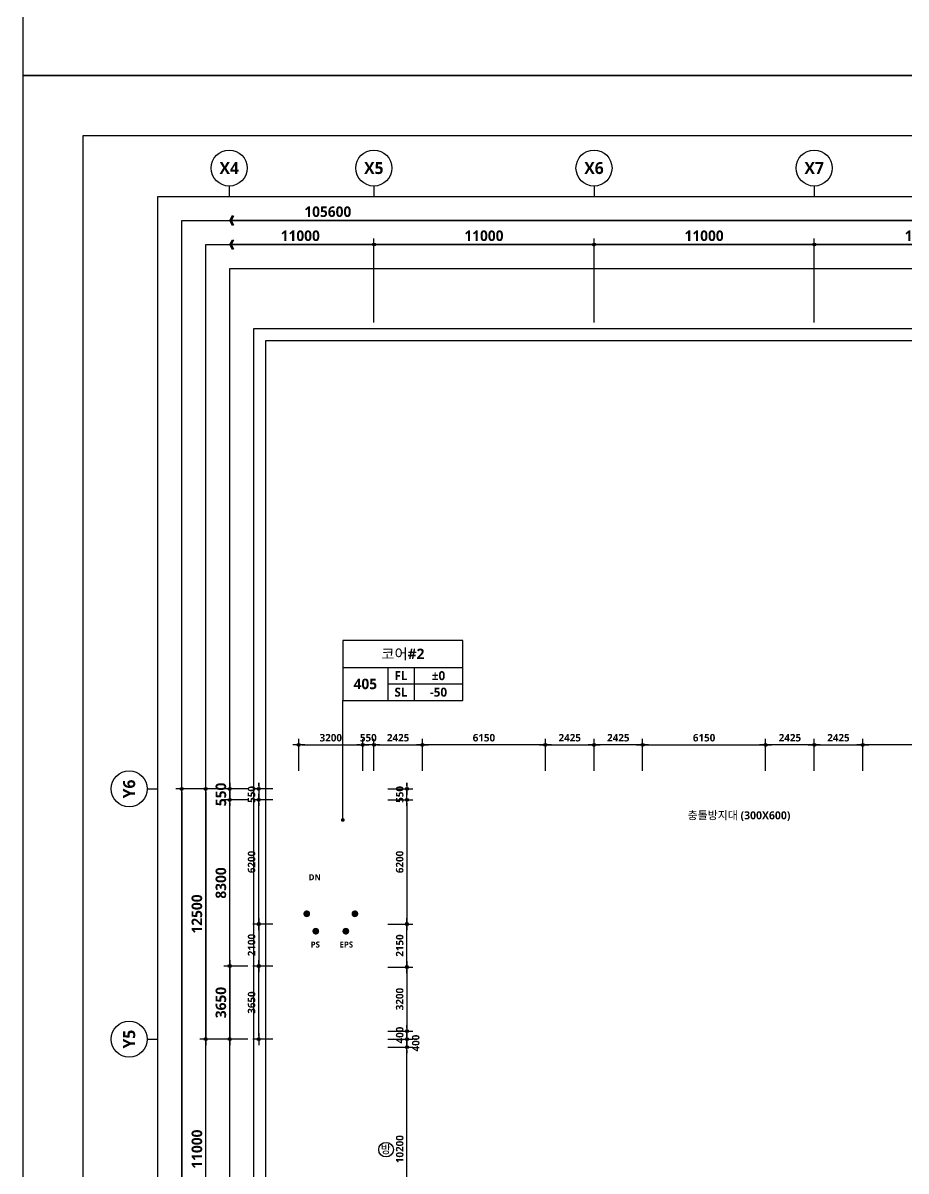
# Model space of a CAD drawing. Header units: millimetres. Extents: x -63924 to 190228206, y 0 to 456875599.
# Drawn here: x 89100 to 133219, y 701257 to 758624 of the extents above; entities that cross this region are included whole.
import ezdxf
from ezdxf.enums import TextEntityAlignment as Align

# ---------------------------------------------------------------- set-up
doc = ezdxf.new("R2010")
doc.units = ezdxf.units.MM
doc.header["$LTSCALE"] = 150
doc.header["$MEASUREMENT"] = 0
doc.header["$PDSIZE"] = -10
doc.layers.get('0').update_dxf_attribs({"linetype": 'CONTINUOUS'})
doc.layers.get('Defpoints').update_dxf_attribs({"color": 153, "linetype": 'CONTINUOUS'})
for name, color, linetype in [('A-ANNO-DIM', 4, 'CONTINUOUS'), ('A-ANNO-GRA1', 7, 'CONTINUOUS'), ('A-ANNO-LEAD', 4, 'CONTINUOUS'), ('A-ANNO-SYMB', 7, 'CONTINUOUS'), ('A-ANNO-TEXT1', 7, 'CONTINUOUS'), ('A-ANNO-TEXT2', 3, 'CONTINUOUS'), ('A-ANNO-TITL', 7, 'CONTINUOUS'), ('A-FLOR-MARK-ARCH', 1, 'CONTINUOUS'), ('A-ST-AXIS-BUB', 7, 'CONTINUOUS'), ('A-ST-AXIS-DIM', 7, 'CONTINUOUS')]:
    doc.layers.add(name, color=color, linetype=linetype)
for name, color, linetype, plot in [('Defpoint', 161, 'CONTINUOUS', False), ('G(그리드1)', 185, 'CONTINUOUS', False), ('G(그리드2)', 235, 'CONTINUOUS', False)]:
    doc.layers.add(name, color=color, linetype=linetype, plot=plot)
doc.styles.add('2020음성 1차', font='')
doc.styles.add('SH_나눔', font='')
doc.styles.add('SH_대대리576', font='')
doc.styles.add('SH_진천_나눔', font='')
doc.styles.get('2020음성 1차').set_extended_font_data('NanumGothic', bold=True)
doc.styles.get('SH_나눔').set_extended_font_data('NanumGothic', bold=True)
doc.styles.get('SH_대대리576').set_extended_font_data('NanumGothic', bold=True)
doc.styles.get('SH_진천_나눔').set_extended_font_data('NanumGothic', bold=True)
doc.dimstyles.new('SHP 300', dxfattribs={"dimscale": 150, "dimtxt": 3.5, "dimasz": 1, "dimexe": 2, "dimexo": 2, "dimgap": 1, "dimtad": 1, "dimdec": 0, "dimzin": 0, "dimdsep": 46, "dimtxsty": 'SH_대대리576', "dimblk": 'DIMDOT', "dimcen": 0.09, "dimclrt": 3, "dimadec": 0, "dimazin": 1, "dimtfac": 1, "dimtdec": 0, "dimtix": 1, "dimtmove": 2, "dimatfit": 0, "dimldrblk": 'DIMDOT', "dimfxl": 1, "dimtolj": 1, "dimtzin": 0, "dimarcsym": 0})
doc.dimstyles.new('SHP300내부', dxfattribs={"dimscale": 150, "dimtxt": 2.5, "dimasz": 1, "dimexe": 2, "dimexo": 2, "dimgap": 1, "dimtad": 1, "dimdec": 0, "dimzin": 0, "dimdsep": 46, "dimtxsty": 'SH_대대리576', "dimblk": 'DIMDOT', "dimcen": 0.09, "dimclrd": 256, "dimclre": 256, "dimclrt": 3, "dimadec": 0, "dimazin": 1, "dimtfac": 1, "dimtdec": 0, "dimtix": 1, "dimtmove": 2, "dimatfit": 0, "dimldrblk": 'DIMDOT', "dimfxl": 1, "dimtolj": 1, "dimtzin": 0, "dimlwd": -1, "dimlwe": -1, "dimarcsym": 0})

# ---------------------------------------------------------------- blocks, each defined once
blk = doc.blocks.new('A-ST-AXIS-BUB-1')
at = {"layer": 'A-ST-AXIS-BUB'}
blk.add_line((0, 350), (0, 0), dxfattribs=at)
blk.add_circle((0, 950), 600, dxfattribs=at)
blk = doc.blocks.new('DIMDOT')
at = {"color": 0}
blk.add_line((-2, 0), (2, 0), dxfattribs=at)
for radius in [0.5, 0.25]:
    blk.add_circle((0, 0), radius, dxfattribs=at)
blk = doc.blocks.new('*D125')
at = {"layer": 'A-ST-AXIS-DIM', "color": 0, "lineweight": -2, "transparency": 16777216}
for p, q in [((106630, 743650), (106630, 747850)), ((117480, 747550), (106780, 747550)), ((117630, 743650), (117630, 747850))]:
    blk.add_line(p, q, dxfattribs=at)
at = {"layer": 'Defpoints', "color": 0, "transparency": 16777216}
for p in [(106630, 747550), (106630, 743350), (117630, 743350)]:
    blk.add_point(p, dxfattribs=at)
at = {"layer": 'A-ST-AXIS-DIM', "color": 0, "linetype": 'ByBlock', "lineweight": -2, "transparency": 16777216, "xscale": 150, "yscale": 150, "zscale": 150, "rotation": 180}
blk.add_blockref('DIMDOT', (106630, 747550), dxfattribs=at)
at = {"layer": 'A-ST-AXIS-DIM', "color": 0, "linetype": 'ByBlock', "lineweight": -2, "transparency": 16777216, "xscale": 150, "yscale": 150, "zscale": 150}
blk.add_blockref('DIMDOT', (117630, 747550), dxfattribs=at)
at = {"layer": 'A-ST-AXIS-DIM', "color": 3, "transparency": 16777216, "insert": (112130, 747988), "char_height": 525, "attachment_point": 5, "style": 'SH_대대리576'}
blk.add_mtext('\\A1;11000', dxfattribs=at)
blk = doc.blocks.new('*D126')
at = {"layer": 'A-ST-AXIS-DIM', "color": 0, "lineweight": -2, "transparency": 16777216}
for p, q in [((117630, 743650), (117630, 747850)), ((128480, 747550), (117780, 747550)), ((128630, 743650), (128630, 747850))]:
    blk.add_line(p, q, dxfattribs=at)
at = {"layer": 'Defpoints', "color": 0, "transparency": 16777216}
for p in [(117630, 747550), (117630, 743350), (128630, 743350)]:
    blk.add_point(p, dxfattribs=at)
at = {"layer": 'A-ST-AXIS-DIM', "color": 0, "linetype": 'ByBlock', "lineweight": -2, "transparency": 16777216, "xscale": 150, "yscale": 150, "zscale": 150, "rotation": 180}
blk.add_blockref('DIMDOT', (117630, 747550), dxfattribs=at)
at = {"layer": 'A-ST-AXIS-DIM', "color": 0, "linetype": 'ByBlock', "lineweight": -2, "transparency": 16777216, "xscale": 150, "yscale": 150, "zscale": 150}
blk.add_blockref('DIMDOT', (128630, 747550), dxfattribs=at)
at = {"layer": 'A-ST-AXIS-DIM', "color": 3, "transparency": 16777216, "insert": (123130, 747988), "char_height": 525, "attachment_point": 5, "style": 'SH_대대리576'}
blk.add_mtext('\\A1;11000', dxfattribs=at)
blk = doc.blocks.new('*D127')
at = {"layer": 'A-ST-AXIS-DIM', "color": 0, "lineweight": -2, "transparency": 16777216}
for p, q in [((128630, 743650), (128630, 747850)), ((139480, 747550), (128780, 747550)), ((139630, 743650), (139630, 747850))]:
    blk.add_line(p, q, dxfattribs=at)
at = {"layer": 'Defpoints', "color": 0, "transparency": 16777216}
for p in [(128630, 747550), (128630, 743350), (139630, 743350)]:
    blk.add_point(p, dxfattribs=at)
at = {"layer": 'A-ST-AXIS-DIM', "color": 0, "linetype": 'ByBlock', "lineweight": -2, "transparency": 16777216, "xscale": 150, "yscale": 150, "zscale": 150, "rotation": 180}
blk.add_blockref('DIMDOT', (128630, 747550), dxfattribs=at)
at = {"layer": 'A-ST-AXIS-DIM', "color": 0, "linetype": 'ByBlock', "lineweight": -2, "transparency": 16777216, "xscale": 150, "yscale": 150, "zscale": 150}
blk.add_blockref('DIMDOT', (139630, 747550), dxfattribs=at)
at = {"layer": 'A-ST-AXIS-DIM', "color": 3, "transparency": 16777216, "insert": (134130, 747988), "char_height": 525, "attachment_point": 5, "style": 'SH_대대리576'}
blk.add_mtext('\\A1;11000', dxfattribs=at)
blk = doc.blocks.new('*D133')
at = {"layer": 'A-ST-AXIS-DIM', "color": 0, "lineweight": -2, "transparency": 16777216}
for p, q in [((100330, 707850), (97930, 707850)), ((98230, 697000), (98230, 707700)), ((100330, 696850), (97930, 696850))]:
    blk.add_line(p, q, dxfattribs=at)
at = {"layer": 'Defpoints', "color": 0, "transparency": 16777216}
for p in [(98230, 707850), (100630, 707850), (100630, 696850)]:
    blk.add_point(p, dxfattribs=at)
at = {"layer": 'A-ST-AXIS-DIM', "color": 0, "linetype": 'ByBlock', "lineweight": -2, "transparency": 16777216, "xscale": 150, "yscale": 150, "zscale": 150}
for p, rotation in [((98230, 707850), 90), ((98230, 696850), 270)]:
    blk.add_blockref('DIMDOT', p, dxfattribs=dict(at, rotation=rotation))
at = {"layer": 'A-ST-AXIS-DIM', "color": 3, "transparency": 16777216, "insert": (97792, 702350), "char_height": 525, "attachment_point": 5, "rotation": 90, "style": 'SH_대대리576'}
blk.add_mtext('\\A1;11000', dxfattribs=at)
blk = doc.blocks.new('*D134')
at = {"layer": 'A-ST-AXIS-DIM', "color": 0, "lineweight": -2, "transparency": 16777216}
for p, q in [((100330, 720350), (97930, 720350)), ((98230, 720200), (98230, 708000)), ((100330, 707850), (97930, 707850))]:
    blk.add_line(p, q, dxfattribs=at)
at = {"layer": 'Defpoints', "color": 0, "transparency": 16777216}
for p in [(100630, 720350), (98230, 707850), (100630, 707850)]:
    blk.add_point(p, dxfattribs=at)
at = {"layer": 'A-ST-AXIS-DIM', "color": 0, "linetype": 'ByBlock', "lineweight": -2, "transparency": 16777216, "xscale": 150, "yscale": 150, "zscale": 150}
for p, rotation in [((98230, 720350), 90), ((98230, 707850), 270)]:
    blk.add_blockref('DIMDOT', p, dxfattribs=dict(at, rotation=rotation))
at = {"layer": 'A-ST-AXIS-DIM', "color": 3, "transparency": 16777216, "insert": (97791, 714100), "char_height": 525, "attachment_point": 5, "rotation": 90, "style": 'SH_대대리576'}
blk.add_mtext('\\A1;12500', dxfattribs=at)
blk = doc.blocks.new('*D135')
at = {"layer": 'A-ST-AXIS-DIM', "color": 0, "lineweight": -2, "transparency": 16777216}
for p, q in [((100330, 720350), (96730, 720350)), ((97030, 720200), (97030, 663500)), ((100330, 663350), (96730, 663350))]:
    blk.add_line(p, q, dxfattribs=at)
at = {"layer": 'Defpoints', "color": 0, "transparency": 16777216}
for p in [(100630, 720350), (97030, 663350), (100630, 663350)]:
    blk.add_point(p, dxfattribs=at)
at = {"layer": 'A-ST-AXIS-DIM', "color": 0, "linetype": 'ByBlock', "lineweight": -2, "transparency": 16777216, "xscale": 150, "yscale": 150, "zscale": 150}
for p, rotation in [((97030, 720350), 90), ((97030, 663350), 270)]:
    blk.add_blockref('DIMDOT', p, dxfattribs=dict(at, rotation=rotation))
at = {"layer": 'A-ST-AXIS-DIM', "color": 3, "transparency": 16777216, "insert": (96591, 691850), "char_height": 525, "attachment_point": 5, "rotation": 90, "style": 'SH_대대리576'}
blk.add_mtext('\\A1;57000', dxfattribs=at)
blk = doc.blocks.new('*D1482')
at = {"layer": 'A-ANNO-DIM', "transparency": 16777216}
for p, q in [((106080, 721250), (106080, 722850)), ((106630, 721250), (106630, 722850)), ((105930, 722550), (105780, 722550)), ((106630, 722550), (106080, 722550)), ((106780, 722550), (106930, 722550))]:
    blk.add_line(p, q, dxfattribs=at)
at = {"layer": 'Defpoints', "color": 0, "transparency": 16777216}
for p in [(106080, 722550), (106080, 720950), (106630, 720950)]:
    blk.add_point(p, dxfattribs=at)
at = {"layer": 'A-ANNO-DIM', "linetype": 'ByBlock', "transparency": 16777216, "xscale": 150, "yscale": 150, "zscale": 150}
blk.add_blockref('DIMDOT', (106080, 722550), dxfattribs=at)
at = {"layer": 'A-ANNO-DIM', "linetype": 'ByBlock', "transparency": 16777216, "xscale": 150, "yscale": 150, "zscale": 150, "rotation": 180}
blk.add_blockref('DIMDOT', (106630, 722550), dxfattribs=at)
at = {"layer": 'A-ANNO-DIM', "color": 3, "transparency": 16777216, "insert": (106355, 722906), "char_height": 375, "attachment_point": 5, "style": 'SH_대대리576'}
blk.add_mtext('\\A1;550', dxfattribs=at)
blk = doc.blocks.new('*D1483')
at = {"layer": 'A-ANNO-DIM', "transparency": 16777216}
for p, q in [((102880, 721250), (102880, 722850)), ((106080, 721250), (106080, 722850)), ((103030, 722550), (105930, 722550))]:
    blk.add_line(p, q, dxfattribs=at)
at = {"layer": 'Defpoints', "color": 0, "transparency": 16777216}
for p in [(106080, 722550), (102880, 720950), (106080, 720950)]:
    blk.add_point(p, dxfattribs=at)
at = {"layer": 'A-ANNO-DIM', "linetype": 'ByBlock', "transparency": 16777216, "xscale": 150, "yscale": 150, "zscale": 150, "rotation": 180}
blk.add_blockref('DIMDOT', (102880, 722550), dxfattribs=at)
at = {"layer": 'A-ANNO-DIM', "linetype": 'ByBlock', "transparency": 16777216, "xscale": 150, "yscale": 150, "zscale": 150}
blk.add_blockref('DIMDOT', (106080, 722550), dxfattribs=at)
at = {"layer": 'A-ANNO-DIM', "color": 3, "transparency": 16777216, "insert": (104480, 722907), "char_height": 375, "attachment_point": 5, "style": 'SH_대대리576'}
blk.add_mtext('\\A1;3200', dxfattribs=at)
blk = doc.blocks.new('*D1484')
at = {"layer": 'A-ANNO-DIM', "transparency": 16777216}
for p, q in [((101580, 713600), (100580, 713600)), ((100880, 713450), (100880, 711650)), ((101580, 711500), (100580, 711500))]:
    blk.add_line(p, q, dxfattribs=at)
at = {"layer": 'Defpoints', "color": 0, "transparency": 16777216}
for p in [(101880, 713600), (100880, 711500), (101880, 711500)]:
    blk.add_point(p, dxfattribs=at)
at = {"layer": 'A-ANNO-DIM', "linetype": 'ByBlock', "transparency": 16777216, "xscale": 150, "yscale": 150, "zscale": 150}
for p, rotation in [((100880, 713600), 90), ((100880, 711500), 270)]:
    blk.add_blockref('DIMDOT', p, dxfattribs=dict(at, rotation=rotation))
at = {"layer": 'A-ANNO-DIM', "color": 3, "transparency": 16777216, "insert": (100524, 712550), "char_height": 375, "attachment_point": 5, "rotation": 90, "style": 'SH_대대리576'}
blk.add_mtext('\\A1;2100', dxfattribs=at)
blk = doc.blocks.new('*D1485')
at = {"layer": 'A-ANNO-DIM', "transparency": 16777216}
for p, q in [((101580, 719800), (100580, 719800)), ((100880, 713750), (100880, 719650)), ((101580, 713600), (100580, 713600))]:
    blk.add_line(p, q, dxfattribs=at)
at = {"layer": 'Defpoints', "color": 0, "transparency": 16777216}
for p in [(100880, 719800), (101880, 719800), (101880, 713600)]:
    blk.add_point(p, dxfattribs=at)
at = {"layer": 'A-ANNO-DIM', "linetype": 'ByBlock', "transparency": 16777216, "xscale": 150, "yscale": 150, "zscale": 150}
for p, rotation in [((100880, 719800), 90), ((100880, 713600), 270)]:
    blk.add_blockref('DIMDOT', p, dxfattribs=dict(at, rotation=rotation))
at = {"layer": 'A-ANNO-DIM', "color": 3, "transparency": 16777216, "insert": (100523, 716700), "char_height": 375, "attachment_point": 5, "rotation": 90, "style": 'SH_대대리576'}
blk.add_mtext('\\A1;6200', dxfattribs=at)
blk = doc.blocks.new('*D1486')
at = {"layer": 'A-ANNO-DIM', "transparency": 16777216}
for p, q in [((100880, 720500), (100880, 720650)), ((101580, 720350), (100580, 720350)), ((100880, 720350), (100880, 719800)), ((101580, 719800), (100580, 719800)), ((100880, 719650), (100880, 719500))]:
    blk.add_line(p, q, dxfattribs=at)
at = {"layer": 'Defpoints', "color": 0, "transparency": 16777216}
for p in [(101880, 720350), (100880, 719800), (101880, 719800)]:
    blk.add_point(p, dxfattribs=at)
at = {"layer": 'A-ANNO-DIM', "linetype": 'ByBlock', "transparency": 16777216, "xscale": 150, "yscale": 150, "zscale": 150}
for p, rotation in [((100880, 720350), 270), ((100880, 719800), 90)]:
    blk.add_blockref('DIMDOT', p, dxfattribs=dict(at, rotation=rotation))
at = {"layer": 'A-ANNO-DIM', "color": 3, "transparency": 16777216, "insert": (100524, 720075), "char_height": 375, "attachment_point": 5, "rotation": 90, "style": 'SH_대대리576'}
blk.add_mtext('\\A1;550', dxfattribs=at)
blk = doc.blocks.new('*D1487')
at = {"layer": 'A-ANNO-DIM', "transparency": 16777216}
for p, q in [((101580, 711500), (100580, 711500)), ((100880, 708000), (100880, 711350)), ((101580, 707850), (100580, 707850))]:
    blk.add_line(p, q, dxfattribs=at)
at = {"layer": 'Defpoints', "color": 0, "transparency": 16777216}
for p in [(100880, 711500), (101880, 711500), (101880, 707850)]:
    blk.add_point(p, dxfattribs=at)
at = {"layer": 'A-ANNO-DIM', "linetype": 'ByBlock', "transparency": 16777216, "xscale": 150, "yscale": 150, "zscale": 150}
for p, rotation in [((100880, 711500), 90), ((100880, 707850), 270)]:
    blk.add_blockref('DIMDOT', p, dxfattribs=dict(at, rotation=rotation))
at = {"layer": 'A-ANNO-DIM', "color": 3, "transparency": 16777216, "insert": (100523, 709675), "char_height": 375, "attachment_point": 5, "rotation": 90, "style": 'SH_대대리576'}
blk.add_mtext('\\A1;3650', dxfattribs=at)
blk = doc.blocks.new('*D1505')
at = {"layer": 'A-ST-AXIS-DIM', "color": 0, "lineweight": -2, "transparency": 16777216}
for p, q in [((100330, 719800), (99130, 719800)), ((99430, 711650), (99430, 719650)), ((100330, 711500), (99130, 711500))]:
    blk.add_line(p, q, dxfattribs=at)
at = {"layer": 'Defpoints', "color": 0, "transparency": 16777216}
for p in [(99430, 719800), (100630, 719800), (100630, 711500)]:
    blk.add_point(p, dxfattribs=at)
at = {"layer": 'A-ST-AXIS-DIM', "color": 0, "linetype": 'ByBlock', "lineweight": -2, "transparency": 16777216, "xscale": 150, "yscale": 150, "zscale": 150}
for p, rotation in [((99430, 719800), 90), ((99430, 711500), 270)]:
    blk.add_blockref('DIMDOT', p, dxfattribs=dict(at, rotation=rotation))
at = {"layer": 'A-ST-AXIS-DIM', "color": 3, "transparency": 16777216, "insert": (98990, 715650), "char_height": 525, "attachment_point": 5, "rotation": 90, "style": 'SH_대대리576'}
blk.add_mtext('\\A1;8300', dxfattribs=at)
blk = doc.blocks.new('*D1506')
at = {"layer": 'A-ST-AXIS-DIM', "color": 0, "lineweight": -2, "transparency": 16777216}
for p, q in [((99430, 720500), (99430, 720650)), ((100330, 720350), (99130, 720350)), ((99430, 720350), (99430, 719800)), ((100330, 719800), (99130, 719800)), ((99430, 719650), (99430, 719500))]:
    blk.add_line(p, q, dxfattribs=at)
at = {"layer": 'Defpoints', "color": 0, "transparency": 16777216}
for p in [(100630, 720350), (99430, 719800), (100630, 719800)]:
    blk.add_point(p, dxfattribs=at)
at = {"layer": 'A-ST-AXIS-DIM', "color": 0, "linetype": 'ByBlock', "lineweight": -2, "transparency": 16777216, "xscale": 150, "yscale": 150, "zscale": 150}
for p, rotation in [((99430, 720350), 270), ((99430, 719800), 90)]:
    blk.add_blockref('DIMDOT', p, dxfattribs=dict(at, rotation=rotation))
at = {"layer": 'A-ST-AXIS-DIM', "color": 3, "transparency": 16777216, "insert": (98991, 720075), "char_height": 525, "attachment_point": 5, "rotation": 90, "style": 'SH_대대리576'}
blk.add_mtext('\\A1;550', dxfattribs=at)
blk = doc.blocks.new('*D1507')
at = {"layer": 'A-ST-AXIS-DIM', "color": 0, "lineweight": -2, "transparency": 16777216}
for p, q in [((100330, 711500), (99130, 711500)), ((99430, 711350), (99430, 708000)), ((100330, 707850), (99130, 707850))]:
    blk.add_line(p, q, dxfattribs=at)
at = {"layer": 'Defpoints', "color": 0, "transparency": 16777216}
for p in [(100630, 711500), (99430, 707850), (100630, 707850)]:
    blk.add_point(p, dxfattribs=at)
at = {"layer": 'A-ST-AXIS-DIM', "color": 0, "linetype": 'ByBlock', "lineweight": -2, "transparency": 16777216, "xscale": 150, "yscale": 150, "zscale": 150}
for p, rotation in [((99430, 711500), 90), ((99430, 707850), 270)]:
    blk.add_blockref('DIMDOT', p, dxfattribs=dict(at, rotation=rotation))
at = {"layer": 'A-ST-AXIS-DIM', "color": 3, "transparency": 16777216, "insert": (98990, 709675), "char_height": 525, "attachment_point": 5, "rotation": 90, "style": 'SH_대대리576'}
blk.add_mtext('\\A1;3650', dxfattribs=at)
blk = doc.blocks.new('G$C9D92D8A7')
at = {"layer": 'A-ANNO-GRA1'}
for p, q in [((0, 11), (40, 11)), ((15, 11), (15, 0)), ((23.75, 11), (23.75, 0)), ((15, 5.5), (40, 5.5))]:
    blk.add_line(p, q, dxfattribs=at)
blk.add_lwpolyline([(0, 20), (0, 0), (40, 0), (40, 20)], close=True, dxfattribs=at)
at = {"style": '2020음성 1차'}
for tag, height, p in [('실명', 3.5, (20, 15.5)), ('실번호', 3.5, (7.5, 5.5)), ('마감레벨', 3, (31.875, 8.25)), ('구조레벨', 3, (31.875, 2.75))]:
    blk.add_attdef(tag, text='', height=height, dxfattribs=at).set_placement(p, align=Align.MIDDLE_CENTER)
at = {"layer": 'A-ANNO-TEXT1', "style": 'SH_나눔'}
for s, p in [('FL', (19.375, 8.25)), ('SL', (19.375, 2.75))]:
    blk.add_text(s, height=3, dxfattribs=at).set_placement(p, align=Align.MIDDLE)
blk = doc.blocks.new('*D2184')
at = {"layer": 'A-ANNO-DIM', "transparency": 16777216}
for p, q in [((106630, 721250), (106630, 722850)), ((109055, 721250), (109055, 722850)), ((106780, 722550), (108905, 722550))]:
    blk.add_line(p, q, dxfattribs=at)
at = {"layer": 'Defpoints', "color": 0, "transparency": 16777216}
for p in [(109055, 722550), (106630, 720950), (109055, 720950)]:
    blk.add_point(p, dxfattribs=at)
at = {"layer": 'A-ANNO-DIM', "linetype": 'ByBlock', "transparency": 16777216, "xscale": 150, "yscale": 150, "zscale": 150, "rotation": 180}
blk.add_blockref('DIMDOT', (106630, 722550), dxfattribs=at)
at = {"layer": 'A-ANNO-DIM', "linetype": 'ByBlock', "transparency": 16777216, "xscale": 150, "yscale": 150, "zscale": 150}
blk.add_blockref('DIMDOT', (109055, 722550), dxfattribs=at)
at = {"layer": 'A-ANNO-DIM', "color": 3, "transparency": 16777216, "insert": (107842, 722907), "char_height": 375, "attachment_point": 5, "style": 'SH_대대리576'}
blk.add_mtext('\\A1;2425', dxfattribs=at)
blk = doc.blocks.new('*D2185')
at = {"layer": 'A-ANNO-DIM', "transparency": 16777216}
for p, q in [((109055, 721250), (109055, 722850)), ((115205, 721250), (115205, 722850)), ((115055, 722550), (109205, 722550))]:
    blk.add_line(p, q, dxfattribs=at)
at = {"layer": 'Defpoints', "color": 0, "transparency": 16777216}
for p in [(109055, 722550), (109055, 720950), (115205, 720950)]:
    blk.add_point(p, dxfattribs=at)
at = {"layer": 'A-ANNO-DIM', "linetype": 'ByBlock', "transparency": 16777216, "xscale": 150, "yscale": 150, "zscale": 150, "rotation": 180}
blk.add_blockref('DIMDOT', (109055, 722550), dxfattribs=at)
at = {"layer": 'A-ANNO-DIM', "linetype": 'ByBlock', "transparency": 16777216, "xscale": 150, "yscale": 150, "zscale": 150}
blk.add_blockref('DIMDOT', (115205, 722550), dxfattribs=at)
at = {"layer": 'A-ANNO-DIM', "color": 3, "transparency": 16777216, "insert": (112130, 722907), "char_height": 375, "attachment_point": 5, "style": 'SH_대대리576'}
blk.add_mtext('\\A1;6150', dxfattribs=at)
blk = doc.blocks.new('*D2186')
at = {"layer": 'A-ANNO-DIM', "transparency": 16777216}
for p, q in [((115205, 721250), (115205, 722850)), ((117630, 721250), (117630, 722850)), ((115355, 722550), (117480, 722550))]:
    blk.add_line(p, q, dxfattribs=at)
at = {"layer": 'Defpoints', "color": 0, "transparency": 16777216}
for p in [(117630, 722550), (115205, 720950), (117630, 720950)]:
    blk.add_point(p, dxfattribs=at)
at = {"layer": 'A-ANNO-DIM', "linetype": 'ByBlock', "transparency": 16777216, "xscale": 150, "yscale": 150, "zscale": 150, "rotation": 180}
blk.add_blockref('DIMDOT', (115205, 722550), dxfattribs=at)
at = {"layer": 'A-ANNO-DIM', "linetype": 'ByBlock', "transparency": 16777216, "xscale": 150, "yscale": 150, "zscale": 150}
blk.add_blockref('DIMDOT', (117630, 722550), dxfattribs=at)
at = {"layer": 'A-ANNO-DIM', "color": 3, "transparency": 16777216, "insert": (116417, 722907), "char_height": 375, "attachment_point": 5, "style": 'SH_대대리576'}
blk.add_mtext('\\A1;2425', dxfattribs=at)
blk = doc.blocks.new('*D2187')
at = {"layer": 'A-ANNO-DIM', "transparency": 16777216}
for p, q in [((117630, 721250), (117630, 722850)), ((120055, 721250), (120055, 722850)), ((119905, 722550), (117780, 722550))]:
    blk.add_line(p, q, dxfattribs=at)
at = {"layer": 'Defpoints', "color": 0, "transparency": 16777216}
for p in [(117630, 722550), (117630, 720950), (120055, 720950)]:
    blk.add_point(p, dxfattribs=at)
at = {"layer": 'A-ANNO-DIM', "linetype": 'ByBlock', "transparency": 16777216, "xscale": 150, "yscale": 150, "zscale": 150, "rotation": 180}
blk.add_blockref('DIMDOT', (117630, 722550), dxfattribs=at)
at = {"layer": 'A-ANNO-DIM', "linetype": 'ByBlock', "transparency": 16777216, "xscale": 150, "yscale": 150, "zscale": 150}
blk.add_blockref('DIMDOT', (120055, 722550), dxfattribs=at)
at = {"layer": 'A-ANNO-DIM', "color": 3, "transparency": 16777216, "insert": (118842, 722907), "char_height": 375, "attachment_point": 5, "style": 'SH_대대리576'}
blk.add_mtext('\\A1;2425', dxfattribs=at)
blk = doc.blocks.new('*D2188')
at = {"layer": 'A-ANNO-DIM', "transparency": 16777216}
for p, q in [((120055, 721250), (120055, 722850)), ((126205, 721250), (126205, 722850)), ((120205, 722550), (126055, 722550))]:
    blk.add_line(p, q, dxfattribs=at)
at = {"layer": 'Defpoints', "color": 0, "transparency": 16777216}
for p in [(126205, 722550), (120055, 720950), (126205, 720950)]:
    blk.add_point(p, dxfattribs=at)
at = {"layer": 'A-ANNO-DIM', "linetype": 'ByBlock', "transparency": 16777216, "xscale": 150, "yscale": 150, "zscale": 150, "rotation": 180}
blk.add_blockref('DIMDOT', (120055, 722550), dxfattribs=at)
at = {"layer": 'A-ANNO-DIM', "linetype": 'ByBlock', "transparency": 16777216, "xscale": 150, "yscale": 150, "zscale": 150}
blk.add_blockref('DIMDOT', (126205, 722550), dxfattribs=at)
at = {"layer": 'A-ANNO-DIM', "color": 3, "transparency": 16777216, "insert": (123130, 722907), "char_height": 375, "attachment_point": 5, "style": 'SH_대대리576'}
blk.add_mtext('\\A1;6150', dxfattribs=at)
blk = doc.blocks.new('*D2189')
at = {"layer": 'A-ANNO-DIM', "transparency": 16777216}
for p, q in [((126205, 721250), (126205, 722850)), ((128630, 721250), (128630, 722850)), ((128480, 722550), (126355, 722550))]:
    blk.add_line(p, q, dxfattribs=at)
at = {"layer": 'Defpoints', "color": 0, "transparency": 16777216}
for p in [(126205, 722550), (126205, 720950), (128630, 720950)]:
    blk.add_point(p, dxfattribs=at)
at = {"layer": 'A-ANNO-DIM', "linetype": 'ByBlock', "transparency": 16777216, "xscale": 150, "yscale": 150, "zscale": 150, "rotation": 180}
blk.add_blockref('DIMDOT', (126205, 722550), dxfattribs=at)
at = {"layer": 'A-ANNO-DIM', "linetype": 'ByBlock', "transparency": 16777216, "xscale": 150, "yscale": 150, "zscale": 150}
blk.add_blockref('DIMDOT', (128630, 722550), dxfattribs=at)
at = {"layer": 'A-ANNO-DIM', "color": 3, "transparency": 16777216, "insert": (127417, 722907), "char_height": 375, "attachment_point": 5, "style": 'SH_대대리576'}
blk.add_mtext('\\A1;2425', dxfattribs=at)
blk = doc.blocks.new('*D2190')
at = {"layer": 'A-ANNO-DIM', "transparency": 16777216}
for p, q in [((128630, 721250), (128630, 722850)), ((131055, 721250), (131055, 722850)), ((128780, 722550), (130905, 722550))]:
    blk.add_line(p, q, dxfattribs=at)
at = {"layer": 'Defpoints', "color": 0, "transparency": 16777216}
for p in [(131055, 722550), (128630, 720950), (131055, 720950)]:
    blk.add_point(p, dxfattribs=at)
at = {"layer": 'A-ANNO-DIM', "linetype": 'ByBlock', "transparency": 16777216, "xscale": 150, "yscale": 150, "zscale": 150, "rotation": 180}
blk.add_blockref('DIMDOT', (128630, 722550), dxfattribs=at)
at = {"layer": 'A-ANNO-DIM', "linetype": 'ByBlock', "transparency": 16777216, "xscale": 150, "yscale": 150, "zscale": 150}
blk.add_blockref('DIMDOT', (131055, 722550), dxfattribs=at)
at = {"layer": 'A-ANNO-DIM', "color": 3, "transparency": 16777216, "insert": (129842, 722907), "char_height": 375, "attachment_point": 5, "style": 'SH_대대리576'}
blk.add_mtext('\\A1;2425', dxfattribs=at)
blk = doc.blocks.new('*D2191')
at = {"layer": 'A-ANNO-DIM', "transparency": 16777216}
for p, q in [((131055, 721250), (131055, 722850)), ((137205, 721250), (137205, 722850)), ((137055, 722550), (131205, 722550))]:
    blk.add_line(p, q, dxfattribs=at)
at = {"layer": 'Defpoints', "color": 0, "transparency": 16777216}
for p in [(131055, 722550), (131055, 720950), (137205, 720950)]:
    blk.add_point(p, dxfattribs=at)
at = {"layer": 'A-ANNO-DIM', "linetype": 'ByBlock', "transparency": 16777216, "xscale": 150, "yscale": 150, "zscale": 150, "rotation": 180}
blk.add_blockref('DIMDOT', (131055, 722550), dxfattribs=at)
at = {"layer": 'A-ANNO-DIM', "linetype": 'ByBlock', "transparency": 16777216, "xscale": 150, "yscale": 150, "zscale": 150}
blk.add_blockref('DIMDOT', (137205, 722550), dxfattribs=at)
at = {"layer": 'A-ANNO-DIM', "color": 3, "transparency": 16777216, "insert": (134130, 722907), "char_height": 375, "attachment_point": 5, "style": 'SH_대대리576'}
blk.add_mtext('\\A1;6150', dxfattribs=at)
blk = doc.blocks.new('방화스크린 TEXT100')
at = {"layer": 'A-ANNO-SYMB'}
blk.add_circle((0, 0), 243, dxfattribs=at)
at = {"layer": 'A-ANNO-TITL', "style": '2020음성 1차'}
blk.add_text('방', height=267, dxfattribs=at).set_placement((-7, 7), align=Align.MIDDLE_CENTER)
blk = doc.blocks.new('*D2250')
at = {"layer": 'A-ANNO-DIM', "transparency": 16777216}
for p, q in [((107330, 707450), (108580, 707450)), ((108280, 697400), (108280, 707300)), ((107330, 697250), (108580, 697250))]:
    blk.add_line(p, q, dxfattribs=at)
at = {"layer": 'Defpoints', "color": 0, "transparency": 16777216}
for p in [(107030, 707450), (108280, 707450), (107030, 697250)]:
    blk.add_point(p, dxfattribs=at)
at = {"layer": 'A-ANNO-DIM', "linetype": 'ByBlock', "transparency": 16777216, "xscale": 150, "yscale": 150, "zscale": 150}
for p, rotation in [((108280, 707450), 90), ((108280, 697250), 270)]:
    blk.add_blockref('DIMDOT', p, dxfattribs=dict(at, rotation=rotation))
at = {"layer": 'A-ANNO-DIM', "color": 3, "transparency": 16777216, "insert": (107924, 702350), "char_height": 375, "attachment_point": 5, "rotation": 90, "style": 'SH_대대리576'}
blk.add_mtext('\\A1;10200', dxfattribs=at)
blk = doc.blocks.new('*D2251')
at = {"layer": 'A-ANNO-DIM', "transparency": 16777216}
for p, q in [((108280, 708000), (108280, 708150)), ((107330, 707850), (108580, 707850)), ((107330, 707450), (108580, 707450)), ((108280, 707850), (108280, 707450)), ((108280, 707300), (108280, 707150))]:
    blk.add_line(p, q, dxfattribs=at)
at = {"layer": 'Defpoints', "color": 0, "transparency": 16777216}
for p in [(107030, 707850), (107030, 707450), (108280, 707450)]:
    blk.add_point(p, dxfattribs=at)
at = {"layer": 'A-ANNO-DIM', "linetype": 'ByBlock', "transparency": 16777216, "xscale": 150, "yscale": 150, "zscale": 150}
for p, rotation in [((108280, 707850), 270), ((108280, 707450), 90)]:
    blk.add_blockref('DIMDOT', p, dxfattribs=dict(at, rotation=rotation))
at = {"layer": 'A-ANNO-DIM', "color": 3, "transparency": 16777216, "insert": (108724, 707650), "char_height": 375, "attachment_point": 5, "rotation": 90, "style": 'SH_대대리576'}
blk.add_mtext('\\A1;400', dxfattribs=at)
blk = doc.blocks.new('*D2252')
at = {"layer": 'A-ANNO-DIM', "transparency": 16777216}
for p, q in [((108280, 708400), (108280, 708550)), ((107330, 708250), (108580, 708250)), ((108280, 707850), (108280, 708250)), ((107330, 707850), (108580, 707850)), ((108280, 707700), (108280, 707550))]:
    blk.add_line(p, q, dxfattribs=at)
at = {"layer": 'Defpoints', "color": 0, "transparency": 16777216}
for p in [(107030, 708250), (108280, 708250), (107030, 707850)]:
    blk.add_point(p, dxfattribs=at)
at = {"layer": 'A-ANNO-DIM', "linetype": 'ByBlock', "transparency": 16777216, "xscale": 150, "yscale": 150, "zscale": 150}
for p, rotation in [((108280, 708250), 270), ((108280, 707850), 90)]:
    blk.add_blockref('DIMDOT', p, dxfattribs=dict(at, rotation=rotation))
at = {"layer": 'A-ANNO-DIM', "color": 3, "transparency": 16777216, "insert": (107924, 708050), "char_height": 375, "attachment_point": 5, "rotation": 90, "style": 'SH_대대리576'}
blk.add_mtext('\\A1;400', dxfattribs=at)
blk = doc.blocks.new('*D2253')
at = {"layer": 'A-ANNO-DIM', "transparency": 16777216}
for p, q in [((107330, 711450), (108580, 711450)), ((108280, 711300), (108280, 708400)), ((107330, 708250), (108580, 708250))]:
    blk.add_line(p, q, dxfattribs=at)
at = {"layer": 'Defpoints', "color": 0, "transparency": 16777216}
for p in [(107030, 711450), (107030, 708250), (108280, 708250)]:
    blk.add_point(p, dxfattribs=at)
at = {"layer": 'A-ANNO-DIM', "linetype": 'ByBlock', "transparency": 16777216, "xscale": 150, "yscale": 150, "zscale": 150}
for p, rotation in [((108280, 711450), 90), ((108280, 708250), 270)]:
    blk.add_blockref('DIMDOT', p, dxfattribs=dict(at, rotation=rotation))
at = {"layer": 'A-ANNO-DIM', "color": 3, "transparency": 16777216, "insert": (107923, 709850), "char_height": 375, "attachment_point": 5, "rotation": 90, "style": 'SH_대대리576'}
blk.add_mtext('\\A1;3200', dxfattribs=at)
blk = doc.blocks.new('*D2254')
at = {"layer": 'A-ANNO-DIM', "transparency": 16777216}
for p, q in [((107330, 713600), (108580, 713600)), ((108280, 711600), (108280, 713450)), ((107330, 711450), (108580, 711450))]:
    blk.add_line(p, q, dxfattribs=at)
at = {"layer": 'Defpoints', "color": 0, "transparency": 16777216}
for p in [(107030, 713600), (108280, 713600), (107030, 711450)]:
    blk.add_point(p, dxfattribs=at)
at = {"layer": 'A-ANNO-DIM', "linetype": 'ByBlock', "transparency": 16777216, "xscale": 150, "yscale": 150, "zscale": 150}
for p, rotation in [((108280, 713600), 90), ((108280, 711450), 270)]:
    blk.add_blockref('DIMDOT', p, dxfattribs=dict(at, rotation=rotation))
at = {"layer": 'A-ANNO-DIM', "color": 3, "transparency": 16777216, "insert": (107923, 712525), "char_height": 375, "attachment_point": 5, "rotation": 90, "style": 'SH_대대리576'}
blk.add_mtext('\\A1;2150', dxfattribs=at)
blk = doc.blocks.new('*D2255')
at = {"layer": 'A-ANNO-DIM', "transparency": 16777216}
for p, q in [((107330, 719800), (108580, 719800)), ((108280, 719650), (108280, 713750)), ((107330, 713600), (108580, 713600))]:
    blk.add_line(p, q, dxfattribs=at)
at = {"layer": 'Defpoints', "color": 0, "transparency": 16777216}
for p in [(107030, 719800), (107030, 713600), (108280, 713600)]:
    blk.add_point(p, dxfattribs=at)
at = {"layer": 'A-ANNO-DIM', "linetype": 'ByBlock', "transparency": 16777216, "xscale": 150, "yscale": 150, "zscale": 150}
for p, rotation in [((108280, 719800), 90), ((108280, 713600), 270)]:
    blk.add_blockref('DIMDOT', p, dxfattribs=dict(at, rotation=rotation))
at = {"layer": 'A-ANNO-DIM', "color": 3, "transparency": 16777216, "insert": (107923, 716700), "char_height": 375, "attachment_point": 5, "rotation": 90, "style": 'SH_대대리576'}
blk.add_mtext('\\A1;6200', dxfattribs=at)
blk = doc.blocks.new('*D2256')
at = {"layer": 'A-ANNO-DIM', "transparency": 16777216}
for p, q in [((108280, 720500), (108280, 720650)), ((107330, 720350), (108580, 720350)), ((108280, 719800), (108280, 720350)), ((107330, 719800), (108580, 719800)), ((108280, 719650), (108280, 719500))]:
    blk.add_line(p, q, dxfattribs=at)
at = {"layer": 'Defpoints', "color": 0, "transparency": 16777216}
for p in [(107030, 720350), (108280, 720350), (107030, 719800)]:
    blk.add_point(p, dxfattribs=at)
at = {"layer": 'A-ANNO-DIM', "linetype": 'ByBlock', "transparency": 16777216, "xscale": 150, "yscale": 150, "zscale": 150}
for p, rotation in [((108280, 720350), 270), ((108280, 719800), 90)]:
    blk.add_blockref('DIMDOT', p, dxfattribs=dict(at, rotation=rotation))
at = {"layer": 'A-ANNO-DIM', "color": 3, "transparency": 16777216, "insert": (107924, 720075), "char_height": 375, "attachment_point": 5, "rotation": 90, "style": 'SH_대대리576'}
blk.add_mtext('\\A1;550', dxfattribs=at)

msp = doc.modelspace()

# ---------------------------------------------------------------- linework, layer by layer
msp.add_lwpolyline([(105080, 718800), (105080, 724772.8)])
at = {"const_width": 93.8}
msp.add_lwpolyline([(105080, 718753.1, -1), (105080, 718846.9, -1)], format="xyb", close=True, dxfattribs=at)
at = {"layer": 'A-ANNO-LEAD'}
msp.add_lwpolyline([(121630, 720200, 0, 83.3, 0), (121630, 719950, 0, 0, 0), (121630, 718990.8, 0, 0, 0), (122230, 718990.8, 0, 0, 0)], format="xyseb", dxfattribs=at)
at = {"layer": 'A-FLOR-MARK-ARCH', "const_width": 168.8}
for points in [[(103194.7, 714110.3, 1), (103363.5, 714110.3, 1)], [(105599.5, 714110.3, 1), (105768.3, 714110.3, 1)], [(103645.6, 713241, 1), (103814.4, 713241, 1)], [(105145.6, 713241, 1), (105314.4, 713241, 1)]]:
    msp.add_lwpolyline(points, format="xyb", close=True, dxfattribs=at)
at = {"layer": 'A-ST-AXIS-DIM'}
for p, q in [((168230, 748750), (99430, 748750)), ((106480, 747550), (99430, 747550)), ((106630, 745450), (106630, 747850))]:
    msp.add_line(p, q, dxfattribs=at)
at = {"layer": 'A-ST-AXIS-DIM', "linetype": 'Continuous'}
for points in [[(99573.4, 748994.6), (99622.3, 748965.9), (99495.7, 748750), (99622.4, 748534), (99573.4, 748505.4), (99430, 748750)], [(99573.4, 747794.6), (99622.3, 747765.9), (99495.7, 747550), (99622.4, 747334), (99573.4, 747305.4), (99430, 747550)]]:
    msp.add_lwpolyline(points, close=True, dxfattribs=at)
at = {"layer": 'Defpoint'}
for points in [[(89100, 756000), (178200, 756000), (178200, 882000), (89100, 882000)], [(89100, 630000), (178200, 630000), (178200, 756000), (89100, 756000)], [(92100, 753000), (175200, 753000), (175200, 646500), (92100, 646500)]]:
    msp.add_lwpolyline(points, close=True, dxfattribs=at)
at = {"layer": 'G(그리드1)'}
for points in [[(174030, 648550), (95830, 648550), (95830, 749950), (174030, 749950)], [(172830, 650750), (97030, 650750), (97030, 748750), (172830, 748750)], [(171630, 651950), (98230, 651950), (98230, 747550), (171630, 747550)], [(170430, 653150), (99430, 653150), (99430, 746350), (170430, 746350)], [(169230, 656150), (100630, 656150), (100630, 743350), (169230, 743350)]]:
    msp.add_lwpolyline(points, close=True, dxfattribs=at)
at = {"layer": 'G(그리드2)'}
msp.add_lwpolyline([(168630, 656750), (101230, 656750), (101230, 742750), (168630, 742750)], close=True, dxfattribs=at)

# ---------------------------------------------------------------- block references
at = {"xscale": 1.5, "yscale": 1.5, "zscale": 1.5}
msp.add_blockref('방화스크린 TEXT100', (107240, 702326.3), dxfattribs=at)
at = {"layer": 'A-ANNO-TEXT1'}
ref = msp.add_blockref('G$C9D92D8A7', (105080, 724772.8), dxfattribs=dict(at, xscale=150, yscale=150, zscale=150))
ref.add_attrib('실명', '코어#2', dxfattribs={"layer": 'A-ANNO-TEXT2', "height": 525, "style": '2020음성 1차'}).set_placement((108080, 727097.8, 206000), align=Align.MIDDLE_CENTER)
ref.add_attrib('실번호', '405', dxfattribs={"layer": 'A-ANNO-TEXT2', "height": 525, "style": '2020음성 1차'}).set_placement((106205, 725597.8, 206000), align=Align.MIDDLE_CENTER)
ref.add_attrib('마감레벨', '%%p0', dxfattribs={"height": 450, "style": '2020음성 1차'}).set_placement((109861.3, 726010.3, 206000), align=Align.MIDDLE_CENTER)
ref.add_attrib('구조레벨', '-50', dxfattribs={"height": 450, "style": '2020음성 1차'}).set_placement((109861.3, 725185.3, 206000), align=Align.MIDDLE_CENTER)
at = {"layer": 'A-ST-AXIS-BUB', "xscale": 1.5, "yscale": 1.5, "zscale": 1.5}
for p in [(99405, 749950), (106630, 749950), (117630, 749950), (128630, 749950)]:
    msp.add_blockref('A-ST-AXIS-BUB-1', p, dxfattribs=at)
at = {"layer": 'A-ST-AXIS-BUB', "xscale": 1.5, "yscale": 1.5, "zscale": 1.5, "rotation": 90}
for p in [(95830, 720350), (95830, 707850)]:
    msp.add_blockref('A-ST-AXIS-BUB-1', p, dxfattribs=at)
at = {"layer": 'A-ST-AXIS-DIM', "xscale": 150, "yscale": 150, "zscale": 150}
msp.add_blockref('DIMDOT', (106630, 747550), dxfattribs=at)

# ---------------------------------------------------------------- texts
at = {"layer": 'A-ANNO-TEXT1', "style": 'SH_대대리576'}
for s, p in [('X4', (99405, 751375)), ('X5', (106630, 751375)), ('X6', (117630, 751375)), ('X7', (128630, 751375))]:
    msp.add_text(s, height=600, dxfattribs=at).set_placement(p, align=Align.MIDDLE_CENTER)
for s, p in [('Y6', (94405, 720350)), ('Y5', (94405, 707850))]:
    msp.add_text(s, height=600, rotation=90, dxfattribs=at).set_placement(p, align=Align.MIDDLE_CENTER)
at = {"layer": 'A-ANNO-TEXT1', "style": '2020음성 1차'}
msp.add_text('충돌방지대 (300X600)', height=400, dxfattribs=at).set_placement((122307.2, 719030.8), align=Align.MIDDLE_LEFT)
at = {"layer": 'A-ANNO-TEXT1', "style": 'SH_진천_나눔'}
for s, p in [('DN', (103680, 715935.2)), ('PS', (103705, 712575)), ('EPS', (105255, 712575))]:
    msp.add_text(s, height=300, dxfattribs=at).set_placement(p, align=Align.MIDDLE)
at = {"layer": 'A-ST-AXIS-DIM', "color": 3, "char_height": 525, "attachment_point": 5, "style": 'SH_대대리576'}
for s, insert in [('\\A1;105600', (104330, 749189.7)), ('\\A1;11000', (102955, 747987.9))]:
    msp.add_mtext(s, dxfattribs=dict(at, insert=insert))

# ---------------------------------------------------------------- dimensions: what is measured, and where the dimension line sits
at = {"layer": 'A-ANNO-DIM'}
for base, p1, p2, angle, picture, middle in [((106080, 722550), (102880, 720950), (106080, 720950), 180, '*D1483', (104480, 722906.9)), ((106080, 722550), (106630, 720950), (106080, 720950), 0, '*D1482', (106355, 722906.1)), ((109055, 722550), (106630, 720950), (109055, 720950), 180, '*D2184', (107842.5, 722906.7)), ((109055, 722550), (115205, 720950), (109055, 720950), 0, '*D2185', (112130, 722906.9)), ((117630, 722550), (115205, 720950), (117630, 720950), 180, '*D2186', (116417.5, 722906.7)), ((117630, 722550), (120055, 720950), (117630, 720950), 0, '*D2187', (118842.5, 722906.7)), ((126205, 722550), (120055, 720950), (126205, 720950), 180, '*D2188', (123130, 722906.9)), ((126205, 722550), (128630, 720950), (126205, 720950), 0, '*D2189', (127417.5, 722906.7)), ((131055, 722550), (128630, 720950), (131055, 720950), 180, '*D2190', (129842.5, 722906.7)), ((131055, 722550), (137205, 720950), (131055, 720950), 0, '*D2191', (134130, 722906.9)), ((100880, 719800), (101880, 720350), (101880, 719800), 90, '*D1486', (100523.9, 720075)), ((108280, 720350), (107030, 719800), (107030, 720350), 270, '*D2256', (107923.9, 720075)), ((100880, 719800), (101880, 713600), (101880, 719800), 270, '*D1485', (100523.1, 716700)), ((108280, 713600), (107030, 719800), (107030, 713600), 90, '*D2255', (107923.1, 716700)), ((100880, 711500), (101880, 713600), (101880, 711500), 90, '*D1484', (100523.9, 712550)), ((108280, 713600), (107030, 711450), (107030, 713600), 270, '*D2254', (107923.3, 712525)), ((100880, 711500), (101880, 707850), (101880, 711500), 270, '*D1487', (100523.1, 709675)), ((108280, 708250), (107030, 711450), (107030, 708250), 90, '*D2253', (107923.1, 709850)), ((108280, 708250), (107030, 707850), (107030, 708250), 270, '*D2252', (107924.4, 708050)), ((108280, 707450), (107030, 697250), (107030, 707450), 270, '*D2250', (107923.9, 702350))]:
    dim = msp.add_linear_dim(base=base, p1=p1, p2=p2, angle=angle, dimstyle='SHP300내부', dxfattribs=at)
    dim.commit()
    dim.dimension.update_dxf_attribs({"geometry": picture, "text_midpoint": middle})
dim = msp.add_linear_dim(base=(108280, 707450), p1=(107030, 707850), p2=(107030, 707450), angle=90, dimstyle='SHP300내부', dxfattribs=at)
dim.commit()
dim.dimension.update_dxf_attribs({"geometry": '*D2251', "text_midpoint": (108724.4, 707650), "dimtype": 160})
at = {"layer": 'A-ST-AXIS-DIM'}
for base, p1, p2, picture, middle in [((106630, 747550), (117630, 743350), (106630, 743350), '*D125', (112130, 747987.9)), ((117630, 747550), (128630, 743350), (117630, 743350), '*D126', (123130, 747987.9)), ((128630, 747550), (139630, 743350), (128630, 743350), '*D127', (134130, 747987.9))]:
    dim = msp.add_linear_dim(base=base, p1=p1, p2=p2, dimstyle='SHP 300', override={"dimtxsty": 'SH_대대리576', "dimldrblk": 'DIMDOT'}, dxfattribs=at)
    dim.commit()
    dim.dimension.update_dxf_attribs({"geometry": picture, "text_midpoint": middle})
for base, p1, p2, angle, picture, middle in [((97030, 663350), (100630, 720350), (100630, 663350), 90, '*D135', (96591.4, 691850)), ((98230, 707850), (100630, 720350), (100630, 707850), 90, '*D134', (97790.7, 714100)), ((99430, 719800), (100630, 720350), (100630, 719800), 90, '*D1506', (98991.4, 720075)), ((99430, 719800), (100630, 711500), (100630, 719800), 270, '*D1505', (98990.3, 715650)), ((99430, 707850), (100630, 711500), (100630, 707850), 90, '*D1507', (98990.3, 709675)), ((98230, 707850), (100630, 696850), (100630, 707850), 270, '*D133', (97792.1, 702350))]:
    dim = msp.add_linear_dim(base=base, p1=p1, p2=p2, angle=angle, dimstyle='SHP 300', override={"dimtxsty": 'SH_대대리576', "dimldrblk": 'DIMDOT'}, dxfattribs=at)
    dim.commit()
    dim.dimension.update_dxf_attribs({"geometry": picture, "text_midpoint": middle})

doc.saveas('drawing.dxf')
